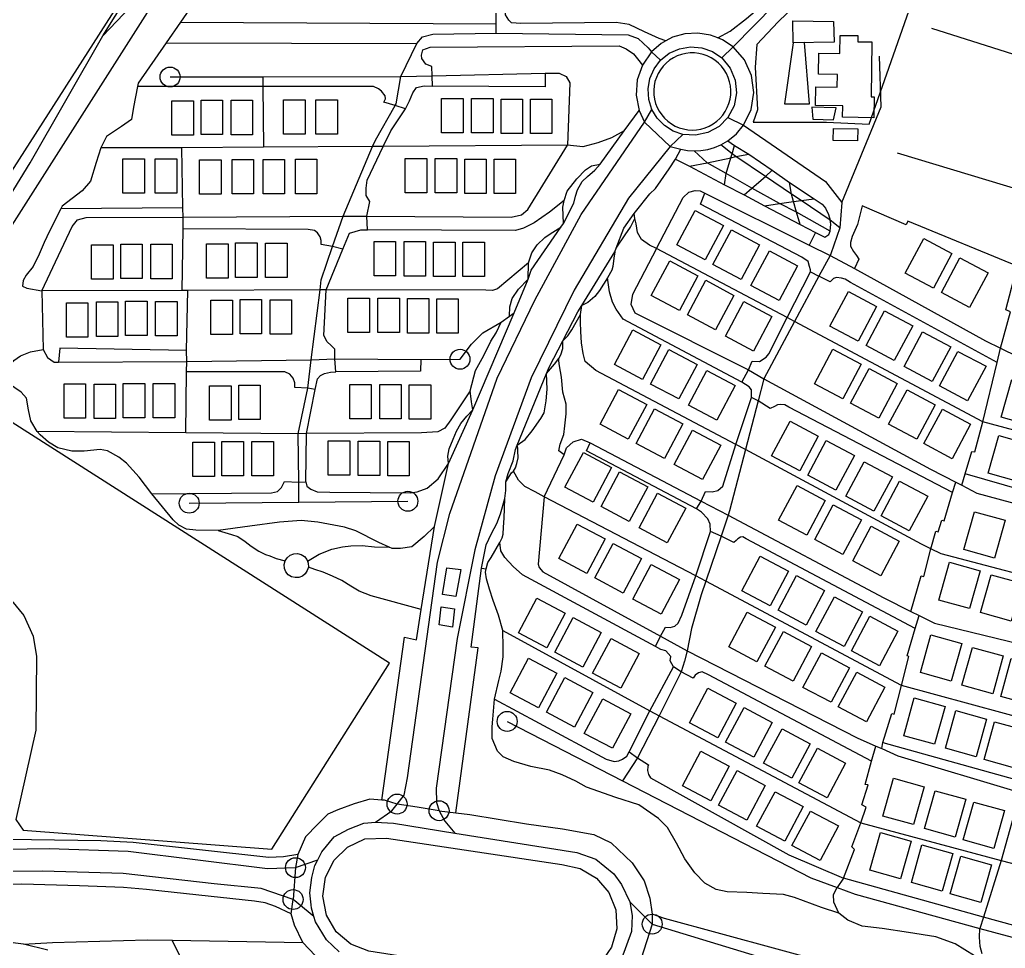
# Model space of a CAD drawing. Header units: metres. Extents: x 11276530 to 11306586, y 355867 to 367650.
# Drawn here: x 11294428 to 11294922.5, y 359003 to 359468.9 of the extents above; entities that cross this region are included whole.
import ezdxf

# ---------------------------------------------------------------- set-up
doc = ezdxf.new("R2010")
doc.units = ezdxf.units.M
for name, color, linetype in [('BUILDING', 8, 'Continuous'), ('HIGHWAY_FOOTWAY', 6, 'Continuous'), ('HIGHWAY_PATH', 3, 'Continuous'), ('HIGHWAY_RESIDENTIAL', 7, 'Continuous'), ('HIGHWAY_SECONDARY', 4, 'Continuous'), ('HIGHWAY_SERVICE', 8, 'Continuous'), ('LANDUSE', 2, 'Continuous'), ('OSM_OTHER', 7, 'Continuous')]:
    doc.layers.add(name, color=color, linetype=linetype)

msp = doc.modelspace()

# ---------------------------------------------------------------- linework, layer by layer
at = {"layer": 'BUILDING'}
for points in [[(11294827.22, 359425.87), (11294827.36, 359435.22), (11294838.18, 359435.05), (11294838.28, 359441.46), (11294828.67, 359441.62), (11294828.83, 359452.04), (11294839.45, 359451.87), (11294839.6, 359461.06), (11294848.53, 359460.93), (11294848.49, 359457.82), (11294855.55, 359457.72), (11294855.14, 359430.22), (11294856.69, 359430.2), (11294856.54, 359419.72), (11294840.86, 359419.95), (11294840.95, 359425.66), (11294827.22, 359425.87)], [(11294504.37, 359428.19), (11294515.18, 359428.19), (11294515.18, 359410.97), (11294504.37, 359410.97), (11294504.37, 359428.19)], [(11294518.98, 359428.53), (11294529.79, 359428.53), (11294529.79, 359411.3), (11294518.98, 359411.3), (11294518.98, 359428.53)], [(11294534.02, 359428.45), (11294544.83, 359428.45), (11294544.83, 359411.22), (11294534.02, 359411.22), (11294534.02, 359428.45)], [(11294560.34, 359428.62), (11294571.14, 359428.62), (11294571.14, 359411.39), (11294560.34, 359411.39), (11294560.34, 359428.62)], [(11294576.59, 359428.7), (11294587.39, 359428.7), (11294587.39, 359411.48), (11294576.59, 359411.48), (11294576.59, 359428.7)], [(11294639.64, 359429.42), (11294650.45, 359429.42), (11294650.45, 359412.19), (11294639.64, 359412.19), (11294639.64, 359429.42)], [(11294654.68, 359429.34), (11294665.49, 359429.34), (11294665.49, 359412.11), (11294654.68, 359412.11), (11294654.68, 359429.34)], [(11294669.49, 359429.11), (11294680.29, 359429.11), (11294680.29, 359411.88), (11294669.49, 359411.88), (11294669.49, 359429.11)], [(11294684.19, 359429.08), (11294695, 359429.08), (11294695, 359411.86), (11294684.19, 359411.86), (11294684.19, 359429.08)], [(11294848.37, 359408.17), (11294836.17, 359408.25), (11294836.22, 359414.3), (11294848.41, 359414.22), (11294848.37, 359408.17)], [(11294479.72, 359399.06), (11294490.52, 359399.06), (11294490.52, 359381.83), (11294479.72, 359381.83), (11294479.72, 359399.06)], [(11294495.97, 359399.14), (11294506.77, 359399.14), (11294506.77, 359381.91), (11294495.97, 359381.91), (11294495.97, 359399.14)], [(11294518.24, 359398.6), (11294529.04, 359398.6), (11294529.04, 359381.37), (11294518.24, 359381.37), (11294518.24, 359398.6)], [(11294534.49, 359398.69), (11294545.29, 359398.69), (11294545.29, 359381.46), (11294534.49, 359381.46), (11294534.49, 359398.69)], [(11294550.04, 359398.76), (11294560.84, 359398.76), (11294560.84, 359381.53), (11294550.04, 359381.53), (11294550.04, 359398.76)], [(11294566.29, 359398.85), (11294577.09, 359398.85), (11294577.09, 359381.62), (11294566.29, 359381.62), (11294566.29, 359398.85)], [(11294621.43, 359399.27), (11294632.24, 359399.27), (11294632.24, 359382.04), (11294621.43, 359382.04), (11294621.43, 359399.27)], [(11294636.47, 359399.19), (11294647.28, 359399.19), (11294647.28, 359381.97), (11294636.47, 359381.97), (11294636.47, 359399.19)], [(11294651.28, 359398.96), (11294662.07, 359398.96), (11294662.07, 359381.73), (11294651.28, 359381.73), (11294651.28, 359398.96)], [(11294665.98, 359398.94), (11294676.79, 359398.94), (11294676.79, 359381.71), (11294665.98, 359381.71), (11294665.98, 359398.94)], [(11294766.93, 359373.24), (11294781.05, 359365.72), (11294771.82, 359348.34), (11294757.66, 359355.88), (11294766.93, 359373.24)], [(11294785.05, 359363.51), (11294799.19, 359355.99), (11294789.95, 359338.62), (11294775.8, 359346.14), (11294785.05, 359363.51)], [(11294536.31, 359356.87), (11294547.11, 359356.87), (11294547.11, 359339.64), (11294536.31, 359339.64), (11294536.31, 359356.87)], [(11294551.34, 359356.79), (11294562.15, 359356.79), (11294562.15, 359339.56), (11294551.34, 359339.56), (11294551.34, 359356.79)], [(11294605.76, 359357.61), (11294616.57, 359357.61), (11294616.57, 359340.39), (11294605.76, 359340.39), (11294605.76, 359357.61)], [(11294620.8, 359357.54), (11294631.61, 359357.54), (11294631.61, 359340.31), (11294620.8, 359340.31), (11294620.8, 359357.54)], [(11294635.6, 359357.3), (11294646.4, 359357.3), (11294646.4, 359340.08), (11294635.6, 359340.08), (11294635.6, 359357.3)], [(11294650.31, 359357.28), (11294661.12, 359357.28), (11294661.12, 359340.05), (11294650.31, 359340.05), (11294650.31, 359357.28)], [(11294881.55, 359359.13), (11294895.68, 359351.62), (11294886.45, 359334.23), (11294872.29, 359341.77), (11294881.55, 359359.13)], [(11294464.06, 359355.93), (11294474.87, 359355.93), (11294474.87, 359338.7), (11294464.06, 359338.7), (11294464.06, 359355.93)], [(11294478.68, 359356.28), (11294489.48, 359356.28), (11294489.48, 359339.05), (11294478.68, 359339.05), (11294478.68, 359356.28)], [(11294493.71, 359356.2), (11294504.52, 359356.2), (11294504.52, 359338.97), (11294493.71, 359338.97), (11294493.71, 359356.2)], [(11294521.69, 359356.52), (11294532.5, 359356.52), (11294532.5, 359339.3), (11294521.69, 359339.3), (11294521.69, 359356.52)], [(11294804.11, 359352.9), (11294818.24, 359345.38), (11294809, 359328.01), (11294794.86, 359335.54), (11294804.11, 359352.9)], [(11294754.08, 359347.86), (11294768.21, 359340.34), (11294758.98, 359322.96), (11294744.82, 359330.5), (11294754.08, 359347.86)], [(11294899.67, 359349.41), (11294913.81, 359341.88), (11294904.57, 359324.51), (11294890.42, 359332.04), (11294899.67, 359349.41)], [(11294772.2, 359338.14), (11294786.34, 359330.61), (11294777.1, 359313.24), (11294762.95, 359320.77), (11294772.2, 359338.14)], [(11294843.75, 359332.56), (11294857.87, 359325.05), (11294848.65, 359307.66), (11294834.49, 359315.2), (11294843.75, 359332.56)], [(11294466.45, 359327.27), (11294477.26, 359327.27), (11294477.26, 359310.04), (11294466.45, 359310.04), (11294466.45, 359327.27)], [(11294481.07, 359327.61), (11294491.88, 359327.61), (11294491.88, 359310.38), (11294481.07, 359310.38), (11294481.07, 359327.61)], [(11294496.11, 359327.53), (11294506.92, 359327.53), (11294506.92, 359310.31), (11294496.11, 359310.31), (11294496.11, 359327.53)], [(11294523.93, 359328.16), (11294534.74, 359328.16), (11294534.74, 359310.93), (11294523.93, 359310.93), (11294523.93, 359328.16)], [(11294538.54, 359328.5), (11294549.35, 359328.5), (11294549.35, 359311.28), (11294538.54, 359311.28), (11294538.54, 359328.5)], [(11294553.58, 359328.42), (11294564.39, 359328.42), (11294564.39, 359311.2), (11294553.58, 359311.2), (11294553.58, 359328.42)], [(11294592.62, 359329.25), (11294603.43, 359329.25), (11294603.43, 359312.02), (11294592.62, 359312.02), (11294592.62, 359329.25)], [(11294607.66, 359329.17), (11294618.47, 359329.17), (11294618.47, 359311.95), (11294607.66, 359311.95), (11294607.66, 359329.17)], [(11294622.47, 359328.94), (11294633.26, 359328.94), (11294633.26, 359311.71), (11294622.47, 359311.71), (11294622.47, 359328.94)], [(11294637.17, 359328.92), (11294647.98, 359328.92), (11294647.98, 359311.69), (11294637.17, 359311.69), (11294637.17, 359328.92)], [(11294791.26, 359327.52), (11294805.4, 359320.01), (11294796.16, 359302.64), (11294782.01, 359310.16), (11294791.26, 359327.52)], [(11294451.41, 359326.84), (11294462.22, 359326.84), (11294462.22, 359309.62), (11294451.41, 359309.62), (11294451.41, 359326.84)], [(11294861.87, 359322.84), (11294876.01, 359315.31), (11294866.77, 359297.94), (11294852.62, 359305.47), (11294861.87, 359322.84)], [(11294735.57, 359313.22), (11294749.69, 359305.7), (11294740.47, 359288.32), (11294726.31, 359295.86), (11294735.57, 359313.22)], [(11294880.93, 359312.22), (11294895.07, 359304.71), (11294885.83, 359287.34), (11294871.68, 359294.86), (11294880.93, 359312.22)], [(11294753.69, 359303.49), (11294767.83, 359295.97), (11294758.59, 359278.6), (11294744.44, 359286.12), (11294753.69, 359303.49)], [(11294835.98, 359303.61), (11294850.1, 359296.09), (11294840.88, 359278.71), (11294826.72, 359286.25), (11294835.98, 359303.61)], [(11294898.67, 359302.51), (11294912.81, 359295), (11294903.57, 359277.62), (11294889.42, 359285.15), (11294898.67, 359302.51)], [(11294772.75, 359292.88), (11294786.89, 359285.37), (11294777.65, 359267.99), (11294763.5, 359275.52), (11294772.75, 359292.88)], [(11294854.1, 359293.88), (11294868.24, 359286.36), (11294859, 359268.99), (11294844.85, 359276.51), (11294854.1, 359293.88)], [(11294925.77, 359288.35), (11294941.19, 359284.05), (11294935.9, 359265.1), (11294920.46, 359269.41), (11294925.77, 359288.35)], [(11294450.22, 359286.23), (11294461.03, 359286.23), (11294461.03, 359269.01), (11294450.22, 359269.01), (11294450.22, 359286.23)], [(11294465.25, 359286.06), (11294476.06, 359286.06), (11294476.06, 359268.83), (11294465.25, 359268.83), (11294465.25, 359286.06)], [(11294479.87, 359286.4), (11294490.68, 359286.4), (11294490.68, 359269.18), (11294479.87, 359269.18), (11294479.87, 359286.4)], [(11294494.91, 359286.32), (11294505.71, 359286.32), (11294505.71, 359269.1), (11294494.91, 359269.1), (11294494.91, 359286.32)], [(11294523.24, 359285.16), (11294534.05, 359285.16), (11294534.05, 359267.94), (11294523.24, 359267.94), (11294523.24, 359285.16)], [(11294537.85, 359285.51), (11294548.66, 359285.51), (11294548.66, 359268.28), (11294537.85, 359268.28), (11294537.85, 359285.51)], [(11294593.56, 359285.94), (11294604.37, 359285.94), (11294604.37, 359268.72), (11294593.56, 359268.72), (11294593.56, 359285.94)], [(11294608.6, 359285.87), (11294619.41, 359285.87), (11294619.41, 359268.64), (11294608.6, 359268.64), (11294608.6, 359285.87)], [(11294623.4, 359285.63), (11294634.2, 359285.63), (11294634.2, 359268.41), (11294623.4, 359268.41), (11294623.4, 359285.63)], [(11294728.41, 359283.36), (11294742.54, 359275.84), (11294733.31, 359258.46), (11294719.15, 359266), (11294728.41, 359283.36)], [(11294873.16, 359283.27), (11294887.3, 359275.75), (11294878.06, 359258.38), (11294863.91, 359265.91), (11294873.16, 359283.27)], [(11294746.53, 359273.64), (11294760.67, 359266.11), (11294751.43, 359248.74), (11294737.28, 359256.26), (11294746.53, 359273.64)], [(11294890.9, 359273.56), (11294905.04, 359266.04), (11294895.8, 359248.66), (11294881.65, 359256.2), (11294890.9, 359273.56)], [(11294765.59, 359263.02), (11294779.73, 359255.51), (11294770.49, 359238.14), (11294756.34, 359245.66), (11294765.59, 359263.02)], [(11294814.48, 359267.47), (11294828.61, 359259.96), (11294819.38, 359242.57), (11294805.22, 359250.11), (11294814.48, 359267.47)], [(11294832.6, 359257.75), (11294846.74, 359250.22), (11294837.5, 359232.85), (11294823.35, 359240.38), (11294832.6, 359257.75)], [(11294919.2, 359260.29), (11294934.62, 359255.99), (11294929.33, 359237.03), (11294913.89, 359241.35), (11294919.2, 359260.29)], [(11294514.82, 359256.94), (11294525.63, 359256.94), (11294525.63, 359239.72), (11294514.82, 359239.72), (11294514.82, 359256.94)], [(11294529.44, 359257.29), (11294540.25, 359257.29), (11294540.25, 359240.06), (11294529.44, 359240.06), (11294529.44, 359257.29)], [(11294544.48, 359257.21), (11294555.29, 359257.21), (11294555.29, 359239.99), (11294544.48, 359239.99), (11294544.48, 359257.21)], [(11294582.8, 359257.58), (11294593.61, 359257.58), (11294593.61, 359240.35), (11294582.8, 359240.35), (11294582.8, 359257.58)], [(11294597.84, 359257.5), (11294608.65, 359257.5), (11294608.65, 359240.28), (11294597.84, 359240.28), (11294597.84, 359257.5)], [(11294612.65, 359257.27), (11294623.45, 359257.27), (11294623.45, 359240.04), (11294612.65, 359240.04), (11294612.65, 359257.27)], [(11294710.79, 359251.72), (11294724.91, 359244.2), (11294715.69, 359226.82), (11294701.53, 359234.36), (11294710.79, 359251.72)], [(11294851.66, 359247.13), (11294865.8, 359239.62), (11294856.56, 359222.25), (11294842.41, 359229.77), (11294851.66, 359247.13)], [(11294728.91, 359241.99), (11294743.05, 359234.47), (11294733.81, 359217.1), (11294719.66, 359224.62), (11294728.91, 359241.99)], [(11294817.98, 359235.15), (11294832.1, 359227.63), (11294822.87, 359210.25), (11294808.72, 359217.79), (11294817.98, 359235.15)], [(11294869.41, 359237.42), (11294883.54, 359229.91), (11294874.3, 359212.52), (11294860.16, 359220.06), (11294869.41, 359237.42)], [(11294747.97, 359231.38), (11294762.11, 359223.86), (11294752.87, 359206.49), (11294738.72, 359214.02), (11294747.97, 359231.38)], [(11294836.1, 359225.42), (11294850.24, 359217.9), (11294841, 359200.53), (11294826.85, 359208.05), (11294836.1, 359225.42)], [(11294906.95, 359222.07), (11294922.37, 359217.77), (11294917.08, 359198.81), (11294901.64, 359203.13), (11294906.95, 359222.07)], [(11294707.65, 359215.88), (11294721.77, 359208.37), (11294712.55, 359190.98), (11294698.39, 359198.52), (11294707.65, 359215.88)], [(11294855.16, 359214.81), (11294869.3, 359207.3), (11294860.06, 359189.92), (11294845.91, 359197.45), (11294855.16, 359214.81)], [(11294725.77, 359206.16), (11294739.91, 359198.63), (11294730.67, 359181.26), (11294716.52, 359188.79), (11294725.77, 359206.16)], [(11294799.55, 359199.69), (11294813.68, 359192.18), (11294804.45, 359174.79), (11294790.29, 359182.33), (11294799.55, 359199.69)], [(11294642.23, 359193.97), (11294649.32, 359192.98), (11294646.86, 359179.49), (11294640.16, 359180.48), (11294642.23, 359193.97)], [(11294744.83, 359195.54), (11294758.97, 359188.03), (11294749.73, 359170.66), (11294735.58, 359178.18), (11294744.83, 359195.54)], [(11294894.42, 359196.69), (11294909.84, 359192.39), (11294904.55, 359173.43), (11294889.11, 359177.75), (11294894.42, 359196.69)], [(11294817.68, 359189.97), (11294831.81, 359182.44), (11294822.57, 359165.07), (11294808.43, 359172.6), (11294817.68, 359189.97)], [(11294915.33, 359190.43), (11294930.74, 359186.12), (11294925.46, 359167.17), (11294910.02, 359171.48), (11294915.33, 359190.43)], [(11294687.5, 359178.71), (11294701.63, 359171.19), (11294692.4, 359153.81), (11294678.24, 359161.35), (11294687.5, 359178.71)], [(11294836.73, 359179.35), (11294850.87, 359171.84), (11294841.63, 359154.47), (11294827.48, 359161.99), (11294836.73, 359179.35)], [(11294639.36, 359174.27), (11294646.07, 359173.29), (11294645.18, 359164.12), (11294638.47, 359165.21), (11294639.36, 359174.27)], [(11294705.62, 359168.99), (11294719.76, 359161.46), (11294710.52, 359144.09), (11294696.37, 359151.61), (11294705.62, 359168.99)], [(11294792.99, 359171.63), (11294807.11, 359164.11), (11294797.88, 359146.73), (11294783.72, 359154.27), (11294792.99, 359171.63)], [(11294854.48, 359169.64), (11294868.62, 359162.13), (11294859.38, 359144.75), (11294845.23, 359152.28), (11294854.48, 359169.64)], [(11294811.11, 359161.91), (11294825.25, 359154.38), (11294816.01, 359137.01), (11294801.86, 359144.53), (11294811.11, 359161.91)], [(11294885.16, 359160.27), (11294900.58, 359155.96), (11294895.29, 359137.01), (11294879.85, 359141.32), (11294885.16, 359160.27)], [(11294724.68, 359158.37), (11294738.82, 359150.86), (11294729.58, 359133.49), (11294715.43, 359141.01), (11294724.68, 359158.37)], [(11294906.05, 359154), (11294921.47, 359149.7), (11294916.18, 359130.74), (11294900.74, 359135.06), (11294906.05, 359154)], [(11294830.17, 359151.29), (11294844.3, 359143.78), (11294835.06, 359126.41), (11294820.92, 359133.93), (11294830.17, 359151.29)], [(11294683.31, 359148.55), (11294697.44, 359141.03), (11294688.21, 359123.65), (11294674.05, 359131.19), (11294683.31, 359148.55)], [(11294925.47, 359148.33), (11294940.88, 359144.02), (11294935.6, 359125.07), (11294920.16, 359129.38), (11294925.47, 359148.33)], [(11294847.91, 359141.58), (11294862.05, 359134.06), (11294852.81, 359116.68), (11294838.66, 359124.22), (11294847.91, 359141.58)], [(11294701.44, 359138.83), (11294715.57, 359131.3), (11294706.33, 359113.93), (11294692.19, 359121.45), (11294701.44, 359138.83)], [(11294773.26, 359133.51), (11294787.39, 359125.99), (11294778.16, 359108.61), (11294764, 359116.15), (11294773.26, 359133.51)], [(11294720.49, 359128.21), (11294734.63, 359120.7), (11294725.39, 359103.33), (11294711.24, 359110.85), (11294720.49, 359128.21)], [(11294876.8, 359128.61), (11294892.22, 359124.31), (11294886.93, 359105.35), (11294871.49, 359109.67), (11294876.8, 359128.61)], [(11294791.38, 359123.79), (11294805.52, 359116.26), (11294796.28, 359098.89), (11294782.13, 359106.41), (11294791.38, 359123.79)], [(11294897.69, 359122.35), (11294913.11, 359118.04), (11294907.82, 359099.09), (11294892.38, 359103.4), (11294897.69, 359122.35)], [(11294917.11, 359116.67), (11294932.52, 359112.37), (11294927.24, 359093.41), (11294911.8, 359097.73), (11294917.11, 359116.67)], [(11294810.44, 359113.17), (11294824.58, 359105.66), (11294815.34, 359088.28), (11294801.19, 359095.81), (11294810.44, 359113.17)], [(11294769.74, 359101.92), (11294783.88, 359094.41), (11294774.64, 359077.02), (11294760.49, 359084.56), (11294769.74, 359101.92)], [(11294828.18, 359103.46), (11294842.32, 359095.94), (11294833.08, 359078.56), (11294818.93, 359086.1), (11294828.18, 359103.46)], [(11294787.86, 359092.2), (11294802, 359084.68), (11294792.76, 359067.3), (11294778.61, 359074.84), (11294787.86, 359092.2)], [(11294866.35, 359088.31), (11294881.76, 359084), (11294876.48, 359065.05), (11294861.04, 359069.36), (11294866.35, 359088.31)], [(11294806.93, 359081.58), (11294821.06, 359074.07), (11294811.83, 359056.7), (11294797.67, 359064.22), (11294806.93, 359081.58)], [(11294887.24, 359082.04), (11294902.66, 359077.74), (11294897.37, 359058.78), (11294881.93, 359063.1), (11294887.24, 359082.04)], [(11294906.65, 359076.37), (11294922.07, 359072.06), (11294916.78, 359053.11), (11294901.34, 359057.42), (11294906.65, 359076.37)], [(11294824.67, 359071.87), (11294838.8, 359064.36), (11294829.57, 359046.99), (11294815.42, 359054.51), (11294824.67, 359071.87)], [(11294859.78, 359061.14), (11294875.2, 359056.83), (11294869.91, 359037.88), (11294854.47, 359042.19), (11294859.78, 359061.14)], [(11294880.67, 359054.87), (11294896.09, 359050.57), (11294890.8, 359031.61), (11294875.36, 359035.93), (11294880.67, 359054.87)], [(11294900.09, 359049.19), (11294915.5, 359044.89), (11294910.22, 359025.94), (11294894.78, 359030.25), (11294900.09, 359049.19)]]:
    msp.add_lwpolyline(points, close=True, dxfattribs=at)
at = {"layer": 'HIGHWAY_FOOTWAY'}
for points in [[(11294778.21, 359459.75), (11294784.37, 359463.19), (11294792.57, 359469.46), (11294796.9, 359473.19), (11294806.17, 359483.49), (11294828.8, 359517.38), (11294831.69, 359521.71), (11294835.42, 359526.19), (11294839.31, 359532.46), (11294841.7, 359538.89), (11294844.18, 359548.37), (11294846.47, 359557.09), (11294846.62, 359565.01), (11294846.47, 359575.01), (11294847.52, 359583.37), (11294850.5, 359595.61), (11294850.81, 359604.57), (11294852.56, 359632.67)], [(11294752.21, 359458.24), (11294748.84, 359459.46), (11294741.52, 359462.74), (11294733.75, 359466.48), (11294727.18, 359467.52), (11294679.42, 359466.93), (11294674.79, 359467.37), (11294673.29, 359468.71), (11294671.65, 359471.4), (11294671.5, 359474.69), (11294672.85, 359477.97), (11294675.09, 359478.12), (11294683.29, 359478.42), (11294683.15, 359484.24), (11294683.38, 359489.27)], [(11294513.07, 359474.13), (11294508.59, 359467.63), (11294501.46, 359457.34), (11294487.41, 359437.04), (11294486.98, 359435.42), (11294485.08, 359425.08), (11294484, 359418.85), (11294479.11, 359415.35), (11294471.56, 359410.23), (11294468.66, 359404.63), (11294466.31, 359397.21), (11294463.47, 359387.87), (11294459.36, 359383.02), (11294449.21, 359375.33), (11294448.52, 359373.96), (11294442.94, 359362.87), (11294440.25, 359357.19), (11294437.71, 359351.23), (11294434.73, 359345.1), (11294431.14, 359340.77), (11294429.65, 359338.08), (11294429.35, 359335.25), (11294431.59, 359334.2), (11294439.11, 359332.91)], [(11294508.59, 359467.63), (11294667.01, 359466.77)], [(11294759.72, 359403.97), (11294762.99, 359403.36), (11294766.3, 359403.13), (11294769.78, 359403.28), (11294773.19, 359403.84), (11294776.53, 359404.8), (11294779.74, 359406.14), (11294783.21, 359408.14), (11294787.58, 359411.72), (11294791.17, 359416.06), (11294794.93, 359423.82), (11294796.29, 359432.34), (11294795.13, 359440.89), (11294791.56, 359448.74), (11294785.87, 359455.22), (11294780.54, 359458.83), (11294778.21, 359459.75), (11294774.54, 359461.21), (11294768.18, 359462.21), (11294761.75, 359461.83), (11294755.55, 359460.06), (11294752.21, 359458.24), (11294749.88, 359456.98), (11294745.03, 359452.75)], [(11294501.46, 359457.34), (11294627.16, 359456.92)], [(11294634.78, 359445.43), (11294631.8, 359446.62), (11294629.7, 359449.45), (11294629.56, 359451.09), (11294630.3, 359453.78), (11294633.88, 359455.13), (11294728.68, 359455.72), (11294732.26, 359454.24), (11294735.85, 359451.7), (11294737.94, 359449.31), (11294740.41, 359446.12)], [(11294745.03, 359452.75), (11294740.41, 359446.12), (11294737.8, 359438.77), (11294737.23, 359430.99), (11294738.7, 359423.34), (11294741.42, 359417.42), (11294754.25, 359405.29), (11294759.72, 359403.97)], [(11294571.48, 359237.01), (11294571.93, 359261.23), (11294576.27, 359283.41), (11294577.3, 359288.67), (11294578.94, 359290.32), (11294580.88, 359291.35), (11294583.87, 359292.1), (11294586.55, 359292.26), (11294586.11, 359298.71), (11294586.11, 359303.59), (11294584.17, 359305.39), (11294582.27, 359307.3), (11294580.59, 359310.38), (11294581.78, 359333.31), (11294590.12, 359353.72), (11294593.42, 359361.82), (11294599.1, 359363.47), (11294602.38, 359363.47), (11294602.08, 359370.28), (11294603.58, 359377.65), (11294601.78, 359380.78), (11294601.78, 359384.36), (11294602.23, 359388.4), (11294610.4, 359405.31), (11294614.17, 359413.17), (11294621.49, 359424.22), (11294623.58, 359428.26), (11294625.23, 359432.14), (11294627.02, 359434.97), (11294630.89, 359435.72), (11294635.08, 359435.57), (11294634.91, 359440.8), (11294634.78, 359445.43)], [(11294691.58, 359442), (11294691.58, 359435.27), (11294635.08, 359435.57)], [(11294549.98, 359440.29), (11294550.02, 359435.42), (11294550.28, 359404.92)], [(11294621.49, 359424.22), (11294616.32, 359425.82), (11294610.59, 359427.51), (11294611.41, 359429.15), (11294611.33, 359430.72), (11294609.48, 359433.03), (11294607.98, 359434.16), (11294605.45, 359435.35), (11294550.02, 359435.42), (11294486.98, 359435.42)], [(11294643.14, 359246.27), (11294655.38, 359273.15), (11294676.01, 359321.85), (11294683.15, 359338.68), (11294684.64, 359343.31), (11294699.5, 359364.77), (11294700.77, 359366.6), (11294705.99, 359376.9), (11294706.74, 359380.34), (11294707.78, 359383.47), (11294710.16, 359387.8), (11294712.86, 359390.18), (11294716.59, 359393.33), (11294719.13, 359396.46), (11294731.3, 359413.13), (11294738.7, 359423.34)], [(11294731.3, 359413.13), (11294724.95, 359409.59), (11294718.08, 359407.13), (11294710.43, 359405.2), (11294702.78, 359405.89)], [(11294702.78, 359405.89), (11294610.4, 359405.31), (11294604.94, 359405.27), (11294550.28, 359404.92), (11294509.38, 359404.67), (11294468.66, 359404.63)], [(11294509.52, 359333.01), (11294509.9, 359363.99), (11294509.97, 359369.88), (11294509.89, 359374.44), (11294509.38, 359404.67)], [(11294646.72, 359071), (11294657.92, 359153.71), (11294654.48, 359154.01), (11294659.71, 359193.72), (11294661.95, 359205.51), (11294664.63, 359211.04), (11294667.32, 359216.11), (11294669.11, 359221.04), (11294671.44, 359228.73), (11294671.95, 359232.76), (11294671.88, 359237.01), (11294672.99, 359241.27), (11294675.61, 359247.53), (11294676.72, 359253.29), (11294677.63, 359255.45), (11294692.33, 359291.35), (11294693.68, 359294.56), (11294700.45, 359307.72), (11294708, 359322.4), (11294709.93, 359325.53), (11294726.59, 359352.42), (11294727.26, 359354.23), (11294731.07, 359364.36), (11294736.21, 359371.62), (11294736.89, 359372.57), (11294744.06, 359381.53), (11294746.9, 359384.22), (11294753.76, 359394.06), (11294757.05, 359398.99), (11294759.72, 359403.97)], [(11294700.77, 359366.6), (11294700.39, 359374.81), (11294701.06, 359378.24), (11294702.71, 359382.95), (11294707.56, 359389.07), (11294711.89, 359393.55), (11294714.87, 359395.56), (11294719.13, 359396.46)], [(11294824.68, 359342.42), (11294824.75, 359343.42), (11294824.3, 359345.03), (11294823.48, 359347.57), (11294820.43, 359349.73), (11294769.59, 359376.38), (11294771.68, 359381.87)], [(11294701.06, 359378.24), (11294693.74, 359372.28), (11294686.13, 359366.97), (11294680.75, 359364.28), (11294676.8, 359363.09), (11294602.38, 359363.47)], [(11294509.89, 359374.44), (11294448.52, 359373.96)], [(11295052.96, 359229.08), (11294980.2, 359248.64), (11294911.26, 359267.17), (11294816.77, 359317.48), (11294813.06, 359319.45), (11294747.44, 359354.16), (11294743.9, 359355.7), (11294739.88, 359358.69), (11294737.94, 359362.12), (11294737.19, 359366.45), (11294736.67, 359369.24), (11294736.21, 359371.62)], [(11295074.29, 359300.61), (11295007.11, 359322.11), (11295005.32, 359316.14), (11294999.1, 359318.13), (11294927.39, 359341.22), (11294928.88, 359345.1), (11294873.49, 359367.79), (11294872.75, 359366), (11294850.65, 359375.55), (11294848.27, 359366.16), (11294845.57, 359360.18), (11294844.83, 359357.19), (11294844.83, 359355.25), (11294846.32, 359352.56), (11294847.81, 359350.62), (11294849.01, 359348.68), (11294846.83, 359344.09)], [(11294727.26, 359354.23), (11294731.67, 359360.89), (11294734.5, 359364.73), (11294736.67, 359369.24)], [(11294590.12, 359353.72), (11294584.97, 359355.03), (11294579.16, 359356.14), (11294579.16, 359358.16), (11294578.64, 359360.03), (11294577.37, 359361.9), (11294575.81, 359363.17), (11294572.67, 359363.69), (11294509.9, 359363.99)], [(11294683.22, 359346.97), (11294684.94, 359351.89), (11294687.55, 359355.92), (11294691.36, 359359.66), (11294694.04, 359361.52), (11294699.5, 359364.77)], [(11294726.59, 359352.42), (11294726.07, 359349.21), (11294725.63, 359345.03), (11294725.03, 359343.16), (11294722.93, 359339.35), (11294720.84, 359336.22), (11294718.9, 359333.01), (11294716.44, 359329.95), (11294713, 359327.03), (11294709.93, 359325.53)], [(11294683.15, 359338.68), (11294683.22, 359346.97), (11294667.77, 359333.9), (11294665.16, 359333.09), (11294661.87, 359333.15), (11294581.78, 359333.31), (11294578.77, 359333.3), (11294512.36, 359333.02), (11294509.52, 359333.01), (11294439.11, 359332.91)], [(11294767.49, 359223.57), (11294769.8, 359227.4), (11294772.12, 359232.24), (11294775.41, 359232.09), (11294778.25, 359232.68), (11294780.79, 359234.92), (11294787.21, 359255.82), (11294795.11, 359279.27), (11294795.11, 359283.15), (11294793.92, 359284.64), (11294790.34, 359287.03), (11294793.56, 359293.31), (11294795.41, 359297.63), (11294799.14, 359297.47), (11294802.43, 359299.57), (11294803.77, 359301.21), (11294813.06, 359319.45), (11294824.68, 359342.42), (11294828.99, 359340.25)], [(11294673.75, 359320.23), (11294673.82, 359324.87), (11294675.01, 359328.98), (11294678.23, 359333.68), (11294683.15, 359338.68)], [(11294790.34, 359287.03), (11294730.77, 359318.68), (11294727.18, 359323.6), (11294725.39, 359327.19), (11294723.9, 359332.41), (11294722.93, 359339.35)], [(11294918.42, 359296.99), (11294844.79, 359337), (11294842.1, 359338.68), (11294840.35, 359339.27), (11294837.7, 359339.51), (11294836.32, 359339.05), (11294834.61, 359337.33), (11294828.99, 359340.25)], [(11294900.67, 359235.29), (11294902.38, 359241.11), (11294905.66, 359252.32), (11294907.15, 359252.02), (11294911.26, 359267.17), (11294918.42, 359296.99), (11294920.12, 359304.07), (11294925.14, 359322.34), (11294922.68, 359323.37), (11294927.39, 359341.22)], [(11294511.31, 359261.65), (11294511.61, 359292.26), (11294511.77, 359297.36), (11294511.58, 359302.85), (11294512.36, 359333.02)], [(11295042.34, 359161.17), (11295029.8, 359164.16), (11294962.05, 359182.01), (11294957.62, 359183.17), (11294890.37, 359200.88), (11294885.15, 359203.45), (11294880.36, 359205.81), (11294792.13, 359253.23), (11294787.21, 359255.82), (11294717.03, 359292.85), (11294711.67, 359297.33), (11294710.62, 359301.51), (11294709.87, 359306.73), (11294709.57, 359312.4), (11294709.27, 359317.19), (11294709.27, 359321.07), (11294709.93, 359325.53)], [(11294648.88, 359298.54), (11294654.7, 359306.14), (11294660.3, 359311.73), (11294669.49, 359317.19)], [(11294654.04, 359282.77), (11294656.72, 359292.92), (11294660.91, 359300.46), (11294664.27, 359307.55), (11294667.03, 359311.73), (11294668.3, 359314.72), (11294669.49, 359317.19), (11294673.75, 359320.23), (11294676.01, 359321.85)], [(11294692.33, 359291.35), (11294696.22, 359296.14), (11294698.38, 359298.97), (11294699.5, 359300.84), (11294700.47, 359303.9), (11294700.45, 359307.72), (11294703.01, 359310.32), (11294705.02, 359313.23), (11294709.27, 359321.07)], [(11294494.29, 359231.04), (11294487.87, 359239.41), (11294481.46, 359246.42), (11294477.72, 359249.41), (11294472.05, 359252.54), (11294468.32, 359253.29), (11294460.25, 359252.4), (11294454.14, 359252.4), (11294447.12, 359254.03), (11294442.49, 359257.02), (11294438.31, 359260.6), (11294436.66, 359262.24), (11294433.54, 359267.69), (11294432.41, 359273.21), (11294431.36, 359279.04), (11294428.76, 359282.02), (11294418.61, 359288.82), (11294425.02, 359297.85), (11294428.38, 359300.24), (11294433.46, 359302.18), (11294439.66, 359303.45)], [(11294511.58, 359302.85), (11294448.02, 359304.04), (11294447.42, 359297.08)], [(11294629.18, 359298.47), (11294629.03, 359292.62), (11294586.55, 359292.26)], [(11294701.06, 359250.6), (11294698.38, 359252.54), (11294699.2, 359255.9), (11294700.91, 359260.75), (11294701.51, 359265.08), (11294702.1, 359271.13), (11294702.1, 359275.98), (11294700.47, 359281.95), (11294699.79, 359289.49), (11294698.75, 359295.23), (11294698.45, 359297.7), (11294698.38, 359298.97)], [(11294576.27, 359283.41), (11294572.47, 359283.99), (11294566.03, 359284.42), (11294565.95, 359286.73), (11294565.14, 359288.97), (11294563.41, 359290.98), (11294560.95, 359292.18), (11294511.61, 359292.26)], [(11294671.88, 359237.01), (11294674.64, 359241.49), (11294675.69, 359242.38), (11294676.72, 359244.03), (11294677.47, 359246.2), (11294677.99, 359249.11), (11294677.93, 359252.54), (11294677.93, 359253.88), (11294677.63, 359255.45), (11294681.51, 359258.28), (11294685.08, 359262.62), (11294689.49, 359268.74), (11294691.14, 359271.73), (11294692.03, 359277.62), (11294692.63, 359283.45), (11294692.33, 359291.35)], [(11294655.38, 359273.15), (11294654.56, 359277.25), (11294654.04, 359282.77), (11294644.33, 359268.14), (11294641.2, 359263.96), (11294637.68, 359262.1), (11294629.48, 359261.57), (11294571.93, 359261.23), (11294567.74, 359261.2), (11294511.31, 359261.65), (11294436.66, 359262.24)], [(11294896.03, 359231.68), (11294813.78, 359274.48), (11294811.83, 359275.68), (11294809.59, 359275.83), (11294808.18, 359275.61), (11294806.61, 359274.78), (11294804.52, 359273.89), (11294798.5, 359277.68), (11294795.11, 359279.27)], [(11294643.14, 359246.27), (11294642.84, 359249.85), (11294643.51, 359253.59), (11294645.45, 359258.44), (11294647.17, 359262.4), (11294649.26, 359266.36), (11294652.24, 359269.93), (11294655.38, 359273.15)], [(11294877.25, 359163.48), (11294792.51, 359208.5), (11294790.78, 359209.39), (11294789.59, 359209.25), (11294788.24, 359208.5), (11294787.43, 359207.61), (11294786.31, 359206.64), (11294779.84, 359209.78), (11294774.58, 359212.16), (11294774.36, 359215.74), (11294773.17, 359218.5), (11294770.11, 359221.79), (11294767.49, 359223.57), (11294712.41, 359252.54), (11294714.17, 359256.64)], [(11294494.29, 359231.04), (11294554.31, 359231.49), (11294557.3, 359232.24), (11294559.38, 359234.18), (11294560.87, 359237.17), (11294567.95, 359236.86), (11294571.48, 359237.01), (11294572.07, 359234.92), (11294574.02, 359233.43), (11294577.15, 359232.09), (11294583.57, 359231.79), (11294624.02, 359231.49), (11294627.31, 359231.94), (11294632.39, 359233.88), (11294637.92, 359238.5), (11294643.14, 359246.27)], [(11294609.6, 359077.35), (11294621.04, 359159.08), (11294627.02, 359157.81), (11294629.46, 359173.03), (11294636.13, 359214.62), (11294643.14, 359246.27)], [(11295032.08, 359090.82), (11294939.32, 359116.1), (11294870.36, 359134.9), (11294772.22, 359187.22), (11294767.15, 359189.87), (11294691.17, 359229.54), (11294686.59, 359231.94), (11294681.35, 359234.78), (11294678.23, 359237.91), (11294675.69, 359242.38)], [(11295052.08, 359198.81), (11294972.52, 359220.78), (11294902.38, 359241.11)], [(11294875.13, 359172.05), (11294880.28, 359189.91), (11294881.63, 359189.47), (11294885.15, 359203.45), (11294887.67, 359212.3), (11294888.8, 359212.01), (11294890.66, 359217.83), (11294891.78, 359217.53), (11294896.03, 359231.68), (11294897.6, 359236.9)], [(11294636.13, 359214.62), (11294630.89, 359209.55), (11294624.77, 359204.46), (11294618.95, 359203.57), (11294614.77, 359203.57), (11294613.28, 359204.25), (11294608.21, 359206.56), (11294596.56, 359212.52), (11294590.89, 359214.32), (11294577.59, 359216.86), (11294569.23, 359217.61), (11294558.34, 359216.86), (11294543.41, 359214.77), (11294527.59, 359212.68), (11294516.25, 359212.83), (11294511.61, 359213.27), (11294507.87, 359215.22), (11294504.89, 359218.05), (11294494.29, 359231.04)], [(11294668.82, 359206.56), (11294670.09, 359209.02), (11294670.61, 359210.74), (11294670.68, 359214.24), (11294670.98, 359218.8), (11294671.44, 359228.73)], [(11294527.59, 359212.68), (11294534.3, 359210.58), (11294537.44, 359209.55), (11294541.03, 359207.15), (11294544.01, 359204.76), (11294547.89, 359202.23), (11294551.32, 359200.58), (11294553.42, 359199.84), (11294556.7, 359198.64), (11294561.13, 359197.32)], [(11294746.88, 359154.42), (11294749.52, 359159.59), (11294751.98, 359164.16), (11294754.36, 359164.01), (11294756.6, 359164.6), (11294758.39, 359166.1), (11294760.18, 359170.13), (11294767.15, 359189.87), (11294774.58, 359212.16)], [(11294572.33, 359197.24), (11294578.27, 359200.74), (11294584.62, 359203.27), (11294589.92, 359204.46), (11294594.17, 359204.92), (11294599.77, 359205.07), (11294605.97, 359204.46), (11294613.28, 359204.25)], [(11294670.3, 359162.52), (11294668.22, 359170.13), (11294665.54, 359177.45), (11294663.74, 359183.12), (11294662.1, 359188.34), (11294661.65, 359191.78), (11294662.04, 359193.33), (11294662.84, 359196.56), (11294664.49, 359199.09), (11294668.82, 359206.56)], [(11294855.4, 359096.9), (11294773.62, 359140.28), (11294770.33, 359141.77), (11294768.54, 359141.17), (11294766.9, 359139.97), (11294765.86, 359138.48), (11294759.88, 359141.77), (11294756.01, 359144.16), (11294754.36, 359147.29), (11294754.66, 359149.38), (11294752.12, 359152.22), (11294749.58, 359152.96), (11294746.88, 359154.42), (11294680.16, 359190.44), (11294675.53, 359194.62), (11294671.36, 359199.09), (11294669.41, 359202.38), (11294668.82, 359206.56)], [(11294565.42, 359200.94), (11294567.34, 359201.06), (11294569.21, 359200.57), (11294570.84, 359199.52), (11294572.05, 359198.01), (11294572.33, 359197.24), (11294572.72, 359196.2), (11294572.78, 359194.26), (11294572.27, 359192.47), (11294571.23, 359190.91), (11294569.77, 359189.73), (11294568.01, 359189.08), (11294566.14, 359188.98), (11294564.32, 359189.45), (11294562.74, 359190.45), (11294561.54, 359191.9), (11294560.84, 359193.63), (11294560.7, 359195.5), (11294561.13, 359197.32), (11294562.14, 359198.97), (11294563.62, 359200.23), (11294565.42, 359200.94)], [(11294629.46, 359173.03), (11294604.32, 359179.83), (11294598.35, 359182.22), (11294594.17, 359184.62), (11294589.54, 359187.59), (11294584.92, 359189.69), (11294580.29, 359191.78), (11294576.1, 359193.12), (11294572.78, 359194.26)], [(11294659.71, 359193.72), (11294662.04, 359193.33)], [(11294957.62, 359183.17), (11294948.8, 359151.06), (11294939.32, 359116.1), (11294931.33, 359086.67), (11294929.94, 359081.16), (11294920.35, 359047.12), (11294911.46, 359018.68), (11294909.69, 359013)], [(11294861.1, 359106.24), (11294865.51, 359120.86), (11294866.7, 359120.5), (11294870.36, 359134.9), (11294874.09, 359149.42), (11294873.16, 359149.75), (11294877.25, 359163.48), (11294879.2, 359170.01)], [(11294839.01, 359020.7), (11294830.2, 359023.53), (11294816.62, 359028.46), (11294811.24, 359029.95), (11294800.79, 359030.54), (11294792.73, 359030.99), (11294782.88, 359031.29), (11294777.35, 359032.48), (11294771.68, 359035.63), (11294766.75, 359040.84), (11294761.67, 359047.87), (11294757.5, 359055.77), (11294753.01, 359063.53), (11294748.39, 359068.17), (11294738.54, 359075.03), (11294727.04, 359078.62), (11294712.41, 359083.84), (11294707.04, 359086.82), (11294700.17, 359090.11), (11294693.74, 359092.35), (11294684.49, 359094.29), (11294675.83, 359096.68), (11294670.46, 359099.07), (11294667.62, 359101.91), (11294664.93, 359108.32), (11294664.93, 359114.15), (11294665.38, 359118.03), (11294666.13, 359128.03), (11294668.36, 359137.29), (11294669.57, 359142.06), (11294670.46, 359149.23), (11294670.46, 359154.16), (11294670.3, 359162.52)], [(11294670.3, 359162.52), (11294744.15, 359122.17), (11294748.85, 359119.6), (11294850.06, 359065.93), (11294920.35, 359047.12), (11295011.11, 359023.53), (11295018.16, 359022.33)], [(11294733.75, 359101.61), (11294744.15, 359122.17), (11294756.01, 359144.16)], [(11294666.13, 359128.03), (11294722.26, 359097.95), (11294726.22, 359096.76), (11294728.53, 359097.05), (11294730.4, 359097.87), (11294732.64, 359099.45), (11294733.75, 359101.61), (11294737.92, 359098.64), (11294743.46, 359095.04), (11294743.16, 359094.14), (11294742.94, 359092.13), (11294743.38, 359090.19), (11294744.43, 359088.47), (11294813.92, 359049.81), (11294841.24, 359038.16)], [(11294841.24, 359038.16), (11294846.78, 359052.49), (11294845.43, 359053.83), (11294850.06, 359065.93), (11294852.6, 359073.83), (11294850.5, 359075.03), (11294853.63, 359085.04), (11294852.14, 359085.19), (11294855.4, 359096.9), (11294857.51, 359104.49)], [(11294860.47, 359103.17), (11294861.1, 359106.24), (11294931.33, 359086.67), (11295026.67, 359060.1)], [(11294617.31, 359075.36), (11294610.99, 359077.24), (11294609.6, 359077.35), (11294603.64, 359077.84), (11294595.71, 359075.46), (11294587.52, 359072.5), (11294582.55, 359070.37), (11294577.34, 359065.04), (11294571.42, 359058.87), (11294567.45, 359049.99), (11294566.32, 359043.47)], [(11294638.36, 359072.03), (11294627.41, 359073.77), (11294617.31, 359075.36)], [(11294638.36, 359072.03), (11294646.72, 359071), (11294653.76, 359070.13), (11294682.2, 359065.51), (11294700.33, 359063.02), (11294716.09, 359060.05), (11294724.74, 359055.92), (11294735.29, 359045.96), (11294741.33, 359036.83), (11294744.17, 359028.19), (11294745.35, 359020.13), (11294745.3, 359015.13)], [(11294567.45, 359049.99), (11294560.28, 359048.9), (11294552.97, 359048.6), (11294484.89, 359056.07), (11294468.69, 359056.9), (11294410.39, 359057.71), (11294381.95, 359058.01)], [(11294566.32, 359043.47), (11294565.13, 359027.47)], [(11294564.18, 359020.36), (11294556.25, 359023.94), (11294551.04, 359025.88), (11294545.82, 359026.64), (11294511.68, 359030.32), (11294491.61, 359032.56), (11294480.03, 359033.53), (11294458.01, 359034.42), (11294428.98, 359035.25), (11294406.96, 359034.8), (11294381.5, 359034.13)], [(11294841.24, 359038.16), (11294838.17, 359033.5)], [(11294992.56, 358990.73), (11294994.27, 358995.91), (11294911.46, 359018.68), (11294841.24, 359038.16)], [(11294915.72, 358995.32), (11294907.09, 358999.19), (11294897.24, 359005.31), (11294887.53, 359008.74), (11294873.94, 359010.98), (11294860.66, 359012.92), (11294850.65, 359014.12), (11294843.49, 359017.11), (11294839.01, 359020.7), (11294836.47, 359026.07), (11294836.32, 359029.95), (11294838.17, 359033.5)], [(11294597.7, 358987.28), (11294588.11, 358990.03), (11294581.37, 358994.06), (11294576.22, 358999.37), (11294570.01, 359005.94), (11294565.84, 359014.68), (11294564.18, 359020.36), (11294565.13, 359027.47)], [(11295229.24, 358940.6), (11295221.71, 358938.96), (11295213.65, 358936.56), (11295181.78, 358936.34), (11295011.88, 358953.06), (11294961.12, 358960.82), (11294921.11, 358971.87), (11294751.52, 359018.01), (11294745.35, 359020.13)], [(11294745.3, 359015.13), (11294739.83, 358997.88)], [(11294910.82, 359000.23), (11294909.89, 359003.9), (11294909.58, 359008.51), (11294909.69, 359013)]]:
    msp.add_lwpolyline(points, dxfattribs=at)
at = {"layer": 'HIGHWAY_PATH'}
for points in [[(11294396.65, 359337.49), (11294433.23, 359397.05), (11294469.66, 359460.8), (11294501.46, 359511.64), (11294517.58, 359536.42), (11294535.86, 359561.6), (11294558.05, 359601.58), (11294586.48, 359648.91), (11294600.51, 359671.3), (11294613.36, 359690.39), (11294641.57, 359734.45), (11294659.71, 359761.62)], [(11294469.66, 359460.8), (11294483.54, 359475.29), (11294495.94, 359491.11), (11294505.79, 359506.63), (11294513.55, 359520.97), (11294535.86, 359561.6)], [(11294839.49, 359364.54), (11294834.53, 359368.39), (11294820, 359378.14), (11294815.21, 359381.43), (11294802.14, 359390.26), (11294787.31, 359400.26), (11294785.43, 359401.53), (11294779.74, 359406.14)], [(11294783.21, 359408.14), (11294786.68, 359405.86), (11294793.78, 359401.45), (11294805.49, 359393.47), (11294814.15, 359387.21), (11294826.62, 359379.07), (11294830.65, 359376.38), (11294832.21, 359374.36), (11294833.78, 359371.15), (11294834.53, 359368.39)], [(11294763.99, 359395.34), (11294772.95, 359397.06), (11294784.84, 359399.54), (11294787.31, 359400.26), (11294793.78, 359401.45)], [(11294834.67, 359362.87), (11294817.64, 359372.32), (11294809.13, 359376.64), (11294795.37, 359384.41), (11294782.49, 359391.68), (11294772.95, 359397.06), (11294766.3, 359403.13)], [(11294781.58, 359386.11), (11294782.49, 359391.68), (11294784.84, 359399.54), (11294785.43, 359401.53), (11294786.68, 359405.86)], [(11294757.05, 359398.99), (11294763.99, 359395.34), (11294781.58, 359386.11), (11294791.39, 359380.96), (11294801.62, 359375.59), (11294819.51, 359366.2), (11294827.32, 359362.11), (11294831.84, 359359.73), (11294833.93, 359361.07), (11294834.67, 359362.87), (11294834.98, 359366.38), (11294834.53, 359368.39)], [(11294791.39, 359380.96), (11294795.37, 359384.41), (11294802.14, 359390.26), (11294805.49, 359393.47)], [(11294819.51, 359366.2), (11294817.64, 359372.32), (11294816.15, 359377.61), (11294815.21, 359381.43), (11294814.15, 359387.21)], [(11294801.62, 359375.59), (11294809.13, 359376.64), (11294816.15, 359377.61), (11294820, 359378.14), (11294826.62, 359379.07)], [(11294827.32, 359362.11), (11294824.07, 359355.82)], [(11294442.04, 359002.03), (11294429.81, 359005.02), (11294409.95, 359007.55), (11294389.94, 359008.9), (11294367.1, 359009.35), (11294347.84, 359014.42), (11294336.94, 359018.76), (11294328.88, 359025.47), (11294323.89, 359056.74)], [(11294429.81, 359005.02), (11294444.37, 359005.94), (11294491.96, 359007.26), (11294504.45, 359007.05), (11294570.01, 359005.94)], [(11294521.58, 358972.47), (11294504.45, 359007.05)]]:
    msp.add_lwpolyline(points, dxfattribs=at)
at = {"layer": 'HIGHWAY_RESIDENTIAL'}
for points in [[(11294780.16, 359449.69), (11294785.87, 359455.22), (11294806.61, 359476.32), (11294816.83, 359486.73), (11294818.42, 359488.63), (11294834.8, 359508.21), (11294845.06, 359528.43), (11294849.4, 359542.41), (11294853.72, 359556.33), (11294858.22, 359593.23), (11294882.62, 359699.2)], [(11294666.99, 359462.15), (11294667.01, 359466.77), (11294667.02, 359475.86), (11294667.63, 359484.1), (11294669.8, 359497.52), (11294675.67, 359520.14), (11294684.65, 359554.81), (11294689.07, 359563.8), (11294689.76, 359565.98), (11294697.5, 359590.45), (11294699.89, 359625.15), (11294700.18, 359639.28), (11294700.66, 359662.35), (11294701.38, 359697.48)], [(11294568.03, 359226.76), (11294567.95, 359236.86), (11294567.74, 359261.2), (11294572.47, 359283.99), (11294574.21, 359298.25), (11294578.77, 359333.3), (11294579.24, 359338.38), (11294584.97, 359355.03), (11294590.25, 359370.35), (11294604.94, 359405.27), (11294606.41, 359408.4), (11294616.32, 359425.82), (11294616.87, 359426.76), (11294619.13, 359440.47), (11294627.16, 359456.92), (11294630, 359460.36), (11294635.22, 359461.7), (11294666.99, 359462.15)], [(11294666.99, 359462.15), (11294733.27, 359461.26), (11294738.24, 359459.46), (11294743.3, 359454.75), (11294745.03, 359452.75), (11294749.43, 359448.52)], [(11294885.47, 359464.73), (11294960.39, 359440.9), (11295102.33, 359395.77)], [(11294775.5, 359452.87), (11294780.16, 359449.69), (11294784.37, 359444.67), (11294786.93, 359438.64), (11294787.62, 359432.13), (11294786.37, 359425.69), (11294783.32, 359419.91), (11294778.85, 359415.36), (11294773.27, 359412.28), (11294767.05, 359410.9), (11294760.69, 359411.34), (11294755.82, 359413.02), (11294751.46, 359415.76), (11294747.85, 359419.44), (11294745.19, 359423.84), (11294743.57, 359428.91), (11294743.21, 359434.19), (11294744.11, 359439.42), (11294746.22, 359444.28), (11294749.43, 359448.52), (11294753.83, 359452.04), (11294758.99, 359454.35), (11294764.55, 359455.27), (11294770.19, 359454.77), (11294775.5, 359452.87)], [(11294503.41, 359440.17), (11294549.98, 359440.29), (11294619.13, 359440.47), (11294634.91, 359440.8), (11294691.58, 359442), (11294698.68, 359442.14), (11294702.1, 359440.34), (11294704.05, 359437.21), (11294702.78, 359405.89)], [(11294606.54, 359066.29), (11294614.69, 359071.97), (11294617.31, 359075.36), (11294620.8, 359079.87), (11294622.5, 359088.52), (11294637.65, 359196.68), (11294643.81, 359221.09), (11294667.51, 359289.1), (11294686.46, 359328.21), (11294709.69, 359371.11), (11294741.42, 359417.42), (11294745.19, 359423.84)], [(11294783.32, 359419.91), (11294791.17, 359416.06), (11294832.24, 359387.67), (11294840.4, 359377.24), (11294839.49, 359364.54), (11294834.95, 359351.38), (11294834.54, 359350.61), (11294828.99, 359340.25), (11294816.77, 359317.48), (11294801.38, 359288.78), (11294798.5, 359277.68), (11294792.13, 359253.23), (11294784.15, 359222.54), (11294783.38, 359220.26), (11294779.84, 359209.78), (11294772.22, 359187.22), (11294769.89, 359180.28), (11294764.96, 359163.41), (11294762.91, 359152.26), (11294761.45, 359147.1), (11294759.88, 359141.77), (11294748.85, 359119.6), (11294737.92, 359098.64), (11294730.47, 359087)], [(11294760.69, 359411.34), (11294754.25, 359405.29), (11294733.47, 359379.31), (11294706.2, 359333.23), (11294684.56, 359289.21), (11294666.5, 359240.12), (11294656.35, 359202.88), (11294647.51, 359158.49), (11294636.98, 359083.26), (11294637.05, 359076.18), (11294638.36, 359072.03), (11294641.2, 359066.81), (11294646.31, 359060.77)], [(11294439.11, 359332.91), (11294454.28, 359365.11), (11294456.97, 359368.54), (11294461.3, 359369.59), (11294509.97, 359369.88), (11294590.25, 359370.35), (11294602.08, 359370.28), (11294674.49, 359369.88), (11294679.72, 359370.93), (11294682.85, 359373.76), (11294702.78, 359405.89)], [(11294868.24, 359402.11), (11294940.74, 359380.2), (11295076.93, 359339.05)], [(11294747.44, 359354.16), (11294760.78, 359379.74), (11294763.69, 359382.42), (11294766.9, 359383.17), (11294769.29, 359383.02), (11294771.68, 359381.87), (11294824.07, 359355.82), (11294834.54, 359350.61), (11294846.83, 359344.09), (11294912.55, 359307.84), (11294920.12, 359304.07), (11294928.65, 359299.84), (11294989.89, 359282.72), (11295039.77, 359269.45), (11295054.09, 359265.64)], [(11294747.44, 359354.16), (11294735.4, 359331.07), (11294734.65, 359326.14), (11294736.62, 359321.8), (11294793.56, 359293.31), (11294801.38, 359288.78), (11294884.86, 359243.41), (11294897.6, 359236.9), (11294900.67, 359235.29), (11294908.2, 359231.36), (11294970.8, 359214.51), (11295035.93, 359198.5)], [(11294439.11, 359332.91), (11294439.66, 359303.45), (11294441.9, 359299.41), (11294445.32, 359297.03), (11294447.42, 359297.08), (11294511.77, 359297.36), (11294574.21, 359298.25), (11294586.11, 359298.71), (11294629.18, 359298.47), (11294648.88, 359298.54)], [(11294691.17, 359229.54), (11294701.06, 359250.6), (11294702.26, 359254.03), (11294705.69, 359257.17), (11294709.87, 359258.52), (11294714.17, 359256.64), (11294769.8, 359227.4), (11294783.38, 359220.26), (11294861.53, 359178.82), (11294875.13, 359172.05), (11294879.2, 359170.01), (11294886.94, 359166.16), (11294948.8, 359151.06), (11295018.04, 359132.37)], [(11294691.17, 359229.54), (11294688.08, 359195.81), (11294688.52, 359194.02), (11294690.46, 359191.88), (11294749.52, 359159.59), (11294762.91, 359152.26), (11294848.11, 359108.67), (11294857.51, 359104.49), (11294860.47, 359103.17), (11294868.53, 359099.59), (11294929.94, 359081.16), (11295011.57, 359058.44), (11295016.01, 359054.97), (11295018.46, 359050.22), (11295011.11, 359023.53)], [(11294513.02, 359226.32), (11294568.03, 359226.76), (11294622.73, 359227.29)], [(11294672.54, 359116.83), (11294730.47, 359087), (11294824.97, 359038.35), (11294838.17, 359033.5), (11294847.2, 359030.18), (11294909.69, 359013), (11294992.56, 358990.73), (11294996.01, 358989.8), (11295002.21, 358994.09), (11295011.11, 359023.53)]]:
    msp.add_lwpolyline(points, dxfattribs=at)
at = {"layer": 'HIGHWAY_SECONDARY'}
for points in [[(11294588.29, 359001.24), (11294581.89, 359007.28), (11294576.32, 359016.28), (11294575.52, 359019.03), (11294574.33, 359023.15), (11294574.14, 359024.85), (11294573.49, 359030.86), (11294574.54, 359038.45), (11294575.98, 359044.5), (11294577.5, 359047.45), (11294579.52, 359051.36), (11294585.81, 359058.94), (11294592.91, 359062.85), (11294600.61, 359065.7), (11294606.54, 359066.29), (11294615.43, 359065.7), (11294646.31, 359060.77), (11294707.49, 359051), (11294716.98, 359047.8), (11294725.98, 359040.34), (11294729.89, 359035.01), (11294734.15, 359026.24), (11294735.22, 359019.48), (11294734.99, 359011.44)], [(11294381.58, 359052.24), (11294409.5, 359052.62), (11294442.73, 359053.06), (11294482.43, 359051.65), (11294552.34, 359043), (11294566.32, 359043.47), (11294577.5, 359047.45)], [(11294575.52, 359019.03), (11294565.13, 359027.47), (11294549.13, 359033.04), (11294525.55, 359035.29), (11294479.81, 359040.51), (11294439.52, 359041.69), (11294382.53, 359041.46)], [(11294734.15, 359026.24), (11294745.3, 359015.13), (11294874.84, 358975.65), (11294957.42, 358953.66), (11295003.96, 358946.8), (11295192.54, 358928.82), (11295215.93, 358929.48), (11295225.75, 358932.6), (11295235.61, 358935.52)], [(11294734.99, 359011.44), (11294729.9, 358997.73)]]:
    msp.add_lwpolyline(points, dxfattribs=at)
at = {"layer": 'HIGHWAY_SERVICE'}
msp.add_lwpolyline([(11294840.4, 359377.24), (11294860.21, 359425.27), (11294859.31, 359450.65)], dxfattribs=at)
at = {"layer": 'LANDUSE'}
for points in [[(11294410.41, 359371.96), (11294658.32, 359759.33), (11294683.58, 359841.14), (11294679.06, 359874.32), (11294689.99, 359895.06), (11294686.22, 359924.46), (11294701.3, 359960.29), (11294697.53, 359975.37), (11294712.23, 360008.92), (11294734.73, 360039.06), (11294622.01, 360064.68), (11294565.3, 360053.34), (11294554.42, 360041.55), (11294508.6, 359789.31), (11294495.89, 359764.8), (11294365.41, 359554.18), (11294410.41, 359371.96)], [(11294864.69, 359593.82), (11294864.69, 359572.32), (11294857.82, 359546.04), (11294839.91, 359501.26), (11294821.69, 359480.66), (11294808.55, 359467.82), (11294797.81, 359456.47), (11294796.9, 359445.13), (11294798.11, 359423.63), (11294796.01, 359417.51), (11294832.74, 359417.51), (11294854.23, 359416.46), (11294909.77, 359574.79), (11294864.69, 359593.82)], [(11294755.91, 359449.76), (11294754.05, 359448.56), (11294752.33, 359447.17), (11294750.8, 359445.59), (11294749.45, 359443.83), (11294748.3, 359441.95), (11294747.39, 359439.93), (11294746.7, 359437.84), (11294746.26, 359435.67), (11294746.08, 359433.47), (11294746.13, 359431.26), (11294746.44, 359429.07), (11294747, 359426.94), (11294747.8, 359424.88), (11294748.84, 359422.93), (11294750.08, 359421.1), (11294751.53, 359419.43), (11294753.16, 359417.93), (11294754.94, 359416.63), (11294756.86, 359415.55), (11294758.9, 359414.69), (11294761.01, 359414.07), (11294763.2, 359413.69), (11294765.4, 359413.55), (11294767.6, 359413.69), (11294769.78, 359414.05), (11294771.9, 359414.68), (11294773.94, 359415.54), (11294775.86, 359416.62), (11294777.65, 359417.92), (11294779.28, 359419.41), (11294780.73, 359421.08), (11294781.98, 359422.91), (11294783, 359424.86), (11294783.81, 359426.91), (11294784.37, 359429.05), (11294784.69, 359431.24), (11294784.75, 359433.44), (11294784.57, 359435.65), (11294784.12, 359437.81), (11294783.45, 359439.91), (11294782.53, 359441.93), (11294781.39, 359443.81), (11294780.04, 359445.56), (11294778.5, 359447.15), (11294776.79, 359448.55), (11294774.94, 359449.74), (11294772.96, 359450.73), (11294770.88, 359451.46), (11294768.72, 359451.97), (11294766.53, 359452.22), (11294764.32, 359452.22), (11294762.13, 359451.97), (11294759.97, 359451.47), (11294757.89, 359450.74), (11294755.91, 359449.76)], [(11294429.65, 359062.34), (11294554.46, 359052.78), (11294613.55, 359146.1), (11294391.26, 359287.7), (11294375.11, 359256.88), (11294403.22, 359197.45), (11294423.83, 359177.45), (11294429.95, 359169.98), (11294434.73, 359159.53), (11294436.37, 359149.38), (11294436.07, 359112.36), (11294426.07, 359067.57), (11294429.65, 359062.34)], [(11294603.11, 359001.49), (11294594.11, 359005.03), (11294586.78, 359011.33), (11294581.91, 359019.68), (11294580.05, 359029.18), (11294581.41, 359038.75), (11294585.71, 359047.19), (11294592.49, 359053.8), (11294601.04, 359057.88), (11294612.07, 359058.24), (11294699.97, 359045.02), (11294709.24, 359043.06), (11294717.38, 359038.22), (11294723.54, 359031.03), (11294727.06, 359022.25), (11294727.57, 359012.79), (11294724.94, 359003.49), (11294719.4, 358995.56), (11294711.57, 358989.89), (11294702.3, 358987.1), (11294692.64, 358987.5), (11294603.11, 359001.49)]]:
    msp.add_lwpolyline(points, close=True, dxfattribs=at)
at = {"layer": 'OSM_OTHER'}
for points in [[(11294722.68, 360012.12), (11294730.85, 359998.05), (11294742.44, 359950.35), (11294678.82, 359798.68), (11294676.55, 359784.39), (11294668.84, 359761.93), (11294664.76, 359751.96), (11294497.7, 359481.83), (11294424.06, 359365.84), (11294410.04, 359338.59), (11294405.18, 359328.48)], [(11294815.88, 359468.34), (11294836.29, 359467.95), (11294836.56, 359457.56), (11294816.02, 359457.37), (11294815.88, 359468.34)], [(11294816.02, 359457.37), (11294811.69, 359426.76), (11294824.3, 359426.76), (11294821.69, 359457.52), (11294816.02, 359457.37)], [(11294825.87, 359418.93), (11294836.24, 359418.7), (11294837.59, 359424.67), (11294825.35, 359425.05), (11294825.87, 359418.93)]]:
    msp.add_lwpolyline(points, dxfattribs=at)
for centre in [(11294503.41, 359440.17), (11294648.88, 359298.54), (11294513.02, 359226.32), (11294622.73, 359227.29), (11294672.54, 359116.83), (11294617.31, 359075.36), (11294638.36, 359072.03), (11294566.32, 359043.47), (11294565.13, 359027.47), (11294745.3, 359015.13)]:
    msp.add_circle(centre, 5, dxfattribs=at)

doc.saveas('drawing.dxf')
